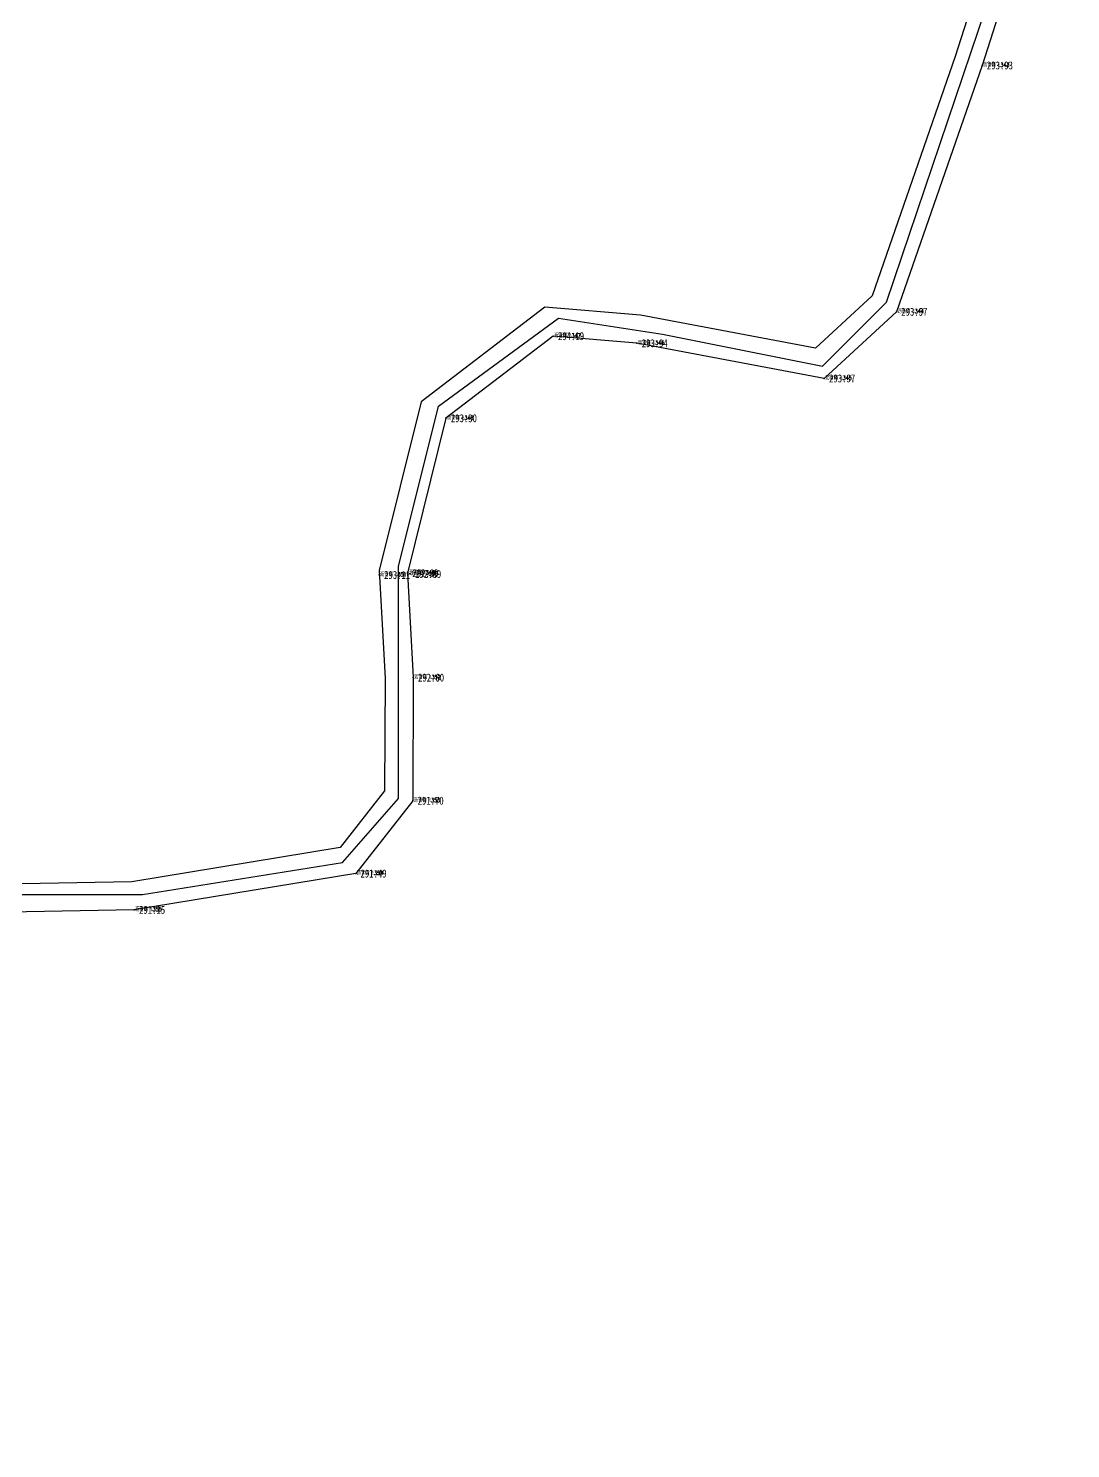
# Model space of a CAD drawing. Extents: x 380662 to 384336, y 3073712 to 3075492.
# Drawn here: x 381350.7 to 381481, y 3074926.8 to 3075104.2 of the extents above; entities that cross this region are included whole.
import ezdxf
from ezdxf.enums import TextEntityAlignment as Align

# ---------------------------------------------------------------- set-up
doc = ezdxf.new("R2010")
doc.units = 0
doc.header["$LTSCALE"] = 0.5
doc.header["$PDSIZE"] = 0.2
doc.layers.get('0').update_dxf_attribs({"linetype": 'CONTINUOUS'})
doc.layers.add('GCD', color=1, linetype='CONTINUOUS')
doc.layers.add('ZDH', color=1, linetype='CONTINUOUS')
doc.styles.add('HZ', font='rs.shx', dxfattribs={"width": 0.8, "bigfont": 'hztxt.shx'})
doc.styles.add('正等线体', font='simhei.ttf')

# ---------------------------------------------------------------- blocks, each defined once
blk = doc.blocks.new('GC200')
at = {"linetype": 'Continuous', "const_width": 0.2, "flags": 128}
blk.add_lwpolyline([(-0.1, 0, 1), (0.1, 0, 1)], format="xyb", close=True, dxfattribs=at)

msp = doc.modelspace()

# ---------------------------------------------------------------- linework, layer by layer
at = {"linetype": 'Continuous', "flags": 128}
msp.add_lwpolyline([(381345, 3074996), (381365, 3074996), (381390, 3075000), (381397, 3075008), (381397, 3075023), (381397, 3075037), (381402, 3075057), (381417, 3075068), (381430, 3075066), (381450, 3075062), (381458, 3075070), (381481, 3075138)], dxfattribs=at)
at = {"color": 8, "linetype": 'Continuous', "elevation": 277.3, "flags": 128}
for points in [[(381469.55, 3075109.94), (381466.59, 3075100.7), (381456.19, 3075070.8), (381449.13, 3075064.27), (381427.26, 3075068.38), (381415.27, 3075069.4), (381399.81, 3075057.55), (381394.58, 3075036.5), (381395.31, 3075023.02), (381395.26, 3075008.95), (381389.72, 3075001.89), (381363.65, 3074997.61), (381343.01, 3074997.23), (381325.47, 3074990.61), (381307.52, 3074982.93), (381303.99, 3074982.68), (381290.66, 3074972.15), (381284.89, 3074949.93), (381279.75, 3074928.7)], [(381472.91, 3075108.87), (381469.93, 3075099.59), (381459.23, 3075068.81), (381450.21, 3075060.49), (381426.79, 3075064.88), (381416.33, 3075065.77), (381402.93, 3075055.51), (381398.13, 3075036.16), (381398.84, 3075023.11), (381398.78, 3075007.73), (381391.65, 3074998.63), (381363.97, 3074994.1), (381343.69, 3074993.72), (381326.79, 3074987.35), (381308.35, 3074979.45), (381305.32, 3074979.24), (381293.77, 3074970.12), (381288.32, 3074949.14), (381283.82, 3074926.79)]]:
    msp.add_lwpolyline(points, dxfattribs=at)
at = {"layer": 'ZDH', "color": 8, "linetype": 'Continuous'}
for p in [(381469.93, 3075099.59, 293.93), (381459.23, 3075068.81, 293.57), (381416.33, 3075065.77, 294.19), (381426.79, 3075064.88, 293.94), (381450.21, 3075060.49, 293.37), (381402.93, 3075055.51, 293.3), (381394.59, 3075035.93, 293.11), (381398.13, 3075036.16, 292.89), (381398.47, 3075036.05, 292.89), (381398.84, 3075023.11, 292.6), (381398.78, 3075007.73, 291.7), (381391.65, 3074998.63, 291.49), (381363.97, 3074994.1, 291.15)]:
    msp.add_point(p, dxfattribs=at)

# ---------------------------------------------------------------- block references
at = {"layer": 'GCD', "color": 8, "linetype": 'Continuous'}
ref = msp.add_blockref('GC200', (381469.93, 3075099.59, 293.93), dxfattribs=dict(at, xscale=0.5, yscale=0.5, zscale=0.5))
ref.add_attrib('height', '293.93', dxfattribs={"linetype": 'Continuous', "height": 1, "style": '正等线体', "width": 0.8}).set_placement((381470.53, 3075099.59, 293.93), align=Align.MIDDLE_LEFT)
ref = msp.add_blockref('GC200', (381459.23, 3075068.81, 293.57), dxfattribs=dict(at, xscale=0.5, yscale=0.5, zscale=0.5))
ref.add_attrib('height', '293.57', dxfattribs={"linetype": 'Continuous', "height": 1, "style": '正等线体', "width": 0.8}).set_placement((381459.83, 3075068.81, 293.57), align=Align.MIDDLE_LEFT)
ref = msp.add_blockref('GC200', (381416.33, 3075065.77, 294.19), dxfattribs=dict(at, xscale=0.5, yscale=0.5, zscale=0.5))
ref.add_attrib('height', '294.19', dxfattribs={"linetype": 'Continuous', "height": 1, "style": '正等线体', "width": 0.8}).set_placement((381416.93, 3075065.77, 294.19), align=Align.MIDDLE_LEFT)
ref = msp.add_blockref('GC200', (381426.79, 3075064.88, 293.94), dxfattribs=dict(at, xscale=0.5, yscale=0.5, zscale=0.5))
ref.add_attrib('height', '293.94', dxfattribs={"linetype": 'Continuous', "height": 1, "style": '正等线体', "width": 0.8}).set_placement((381427.39, 3075064.88, 293.94), align=Align.MIDDLE_LEFT)
ref = msp.add_blockref('GC200', (381450.21, 3075060.49, 293.37), dxfattribs=dict(at, xscale=0.5, yscale=0.5, zscale=0.5))
ref.add_attrib('height', '293.37', dxfattribs={"linetype": 'Continuous', "height": 1, "style": '正等线体', "width": 0.8}).set_placement((381450.81, 3075060.49, 293.37), align=Align.MIDDLE_LEFT)
ref = msp.add_blockref('GC200', (381402.93, 3075055.51, 293.3), dxfattribs=dict(at, xscale=0.5, yscale=0.5, zscale=0.5))
ref.add_attrib('height', '293.30', dxfattribs={"linetype": 'Continuous', "height": 1, "style": '正等线体', "width": 0.8}).set_placement((381403.53, 3075055.51, 293.3), align=Align.MIDDLE_LEFT)
ref = msp.add_blockref('GC200', (381394.59, 3075035.93, 293.11), dxfattribs=dict(at, xscale=0.5, yscale=0.5, zscale=0.5))
ref.add_attrib('height', '293.11', dxfattribs={"linetype": 'Continuous', "height": 1, "style": '正等线体', "width": 0.8}).set_placement((381395.19, 3075035.93, 293.11), align=Align.MIDDLE_LEFT)
ref = msp.add_blockref('GC200', (381398.13, 3075036.16, 292.89), dxfattribs=dict(at, xscale=0.5, yscale=0.5, zscale=0.5))
ref.add_attrib('height', '292.89', dxfattribs={"linetype": 'Continuous', "height": 1, "style": '正等线体', "width": 0.8}).set_placement((381398.73, 3075036.16, 292.89), align=Align.MIDDLE_LEFT)
ref = msp.add_blockref('GC200', (381398.47, 3075036.05, 292.89), dxfattribs=dict(at, xscale=0.5, yscale=0.5, zscale=0.5))
ref.add_attrib('height', '292.89', dxfattribs={"linetype": 'Continuous', "height": 1, "style": '正等线体', "width": 0.8}).set_placement((381399.07, 3075036.05, 292.89), align=Align.MIDDLE_LEFT)
ref = msp.add_blockref('GC200', (381398.84, 3075023.11, 292.6), dxfattribs=dict(at, xscale=0.5, yscale=0.5, zscale=0.5))
ref.add_attrib('height', '292.60', dxfattribs={"linetype": 'Continuous', "height": 1, "style": '正等线体', "width": 0.8}).set_placement((381399.43, 3075023.11, 292.6), align=Align.MIDDLE_LEFT)
ref = msp.add_blockref('GC200', (381398.78, 3075007.73, 291.7), dxfattribs=dict(at, xscale=0.5, yscale=0.5, zscale=0.5))
ref.add_attrib('height', '291.70', dxfattribs={"linetype": 'Continuous', "height": 1, "style": '正等线体', "width": 0.8}).set_placement((381399.38, 3075007.73, 291.7), align=Align.MIDDLE_LEFT)
ref = msp.add_blockref('GC200', (381391.65, 3074998.63, 291.49), dxfattribs=dict(at, xscale=0.5, yscale=0.5, zscale=0.5))
ref.add_attrib('height', '291.49', dxfattribs={"linetype": 'Continuous', "height": 1, "style": '正等线体', "width": 0.8}).set_placement((381392.24, 3074998.63, 291.49), align=Align.MIDDLE_LEFT)
ref = msp.add_blockref('GC200', (381363.97, 3074994.1, 291.15), dxfattribs=dict(at, xscale=0.5, yscale=0.5, zscale=0.5))
ref.add_attrib('height', '291.15', dxfattribs={"linetype": 'Continuous', "height": 1, "style": '正等线体', "width": 0.8}).set_placement((381364.57, 3074994.1, 291.15), align=Align.MIDDLE_LEFT)

# ---------------------------------------------------------------- texts
at = {"layer": 'ZDH', "color": 8, "linetype": 'Continuous', "style": 'HZ', "width": 0.8}
for s, p in [('沥青霞飞343', (381470.05, 3075099.4, 293.93)), ('沥青霞飞344', (381459.36, 3075068.62, 293.57)), ('沥青霞飞347', (381416.46, 3075065.59, 294.19)), ('沥青霞飞346', (381426.91, 3075064.69, 293.94)), ('沥青霞飞345', (381450.34, 3075060.3, 293.37)), ('沥青霞飞348', (381403.06, 3075055.32, 293.3)), ('沥青霞飞351', (381394.71, 3075035.75, 293.11)), ('沥青霞飞349', (381398.25, 3075035.98, 292.89)), ('沥青霞飞350', (381398.6, 3075035.86, 292.89)), ('沥青霞飞352', (381398.96, 3075022.92, 292.6)), ('沥青霞飞353', (381398.9, 3075007.54, 291.7)), ('沥青霞飞354', (381391.77, 3074998.45, 291.49)), ('沥青霞飞355', (381364.09, 3074993.91, 291.15))]:
    msp.add_text(s, height=0.5, dxfattribs=at).set_placement(p)

doc.saveas('drawing.dxf')
